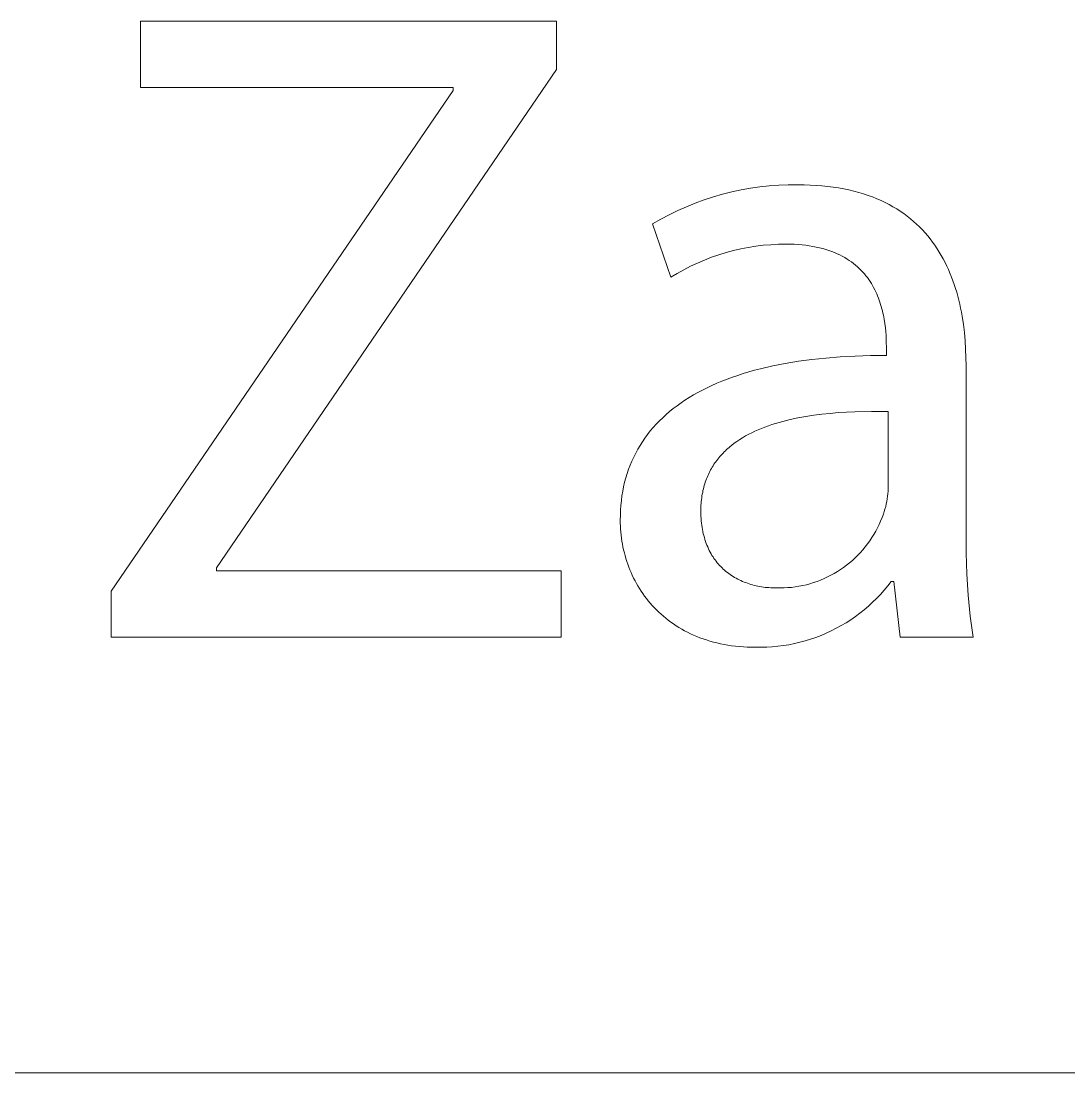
# Model space of a CAD drawing. Header units: millimetres. Extents: x -2542 to 6192, y -257 to 5845.
# Drawn here: x 4712.9 to 4813.2, y -256.6 to -156 of the extents above; entities that cross this region are included whole.
import ezdxf

# ---------------------------------------------------------------- set-up
doc = ezdxf.new("R2010")
doc.units = ezdxf.units.MM
doc.header["$MEASUREMENT"] = 0
doc.layers.add('Domyślny', color=7, linetype='Continuous', true_color=0x000000)

msp = doc.modelspace()

# ---------------------------------------------------------------- linework, layer by layer
at = {"layer": 'Domyślny', "color": 18, "lineweight": 15, "true_color": 0x000000}
for p, q in [((4724.36, -162.4), (4724.36, -156.03)), ((4724.36, -156.03), (4764.15, -156.03)), ((4764.15, -156.03), (4764.15, -160.66)), ((4764.15, -160.66), (4731.63, -208.3)), ((4721.57, -210.51), (4754.26, -162.66)), ((4754.26, -162.4), (4724.36, -162.4)), ((4754.26, -162.66), (4754.26, -162.4)), ((4782.69, -172.01), (4783.6, -171.89)), ((4783.6, -171.89), (4784.5, -171.79)), ((4784.5, -171.79), (4785.41, -171.72)), ((4785.41, -171.72), (4786.32, -171.69)), ((4786.32, -171.69), (4787.23, -171.68)), ((4787.23, -171.68), (4787.83, -171.69)), ((4787.83, -171.69), (4788.42, -171.71)), ((4788.42, -171.71), (4788.99, -171.74)), ((4788.99, -171.74), (4789.54, -171.78)), ((4789.54, -171.78), (4790.09, -171.84)), ((4790.09, -171.84), (4790.61, -171.91)), ((4790.61, -171.91), (4791.13, -171.99)), ((4778.28, -173.12), (4779.15, -172.84)), ((4779.15, -172.84), (4780.02, -172.59)), ((4780.02, -172.59), (4780.91, -172.37)), ((4780.91, -172.37), (4781.8, -172.18)), ((4781.8, -172.18), (4782.69, -172.01)), ((4791.13, -171.99), (4791.63, -172.08)), ((4791.63, -172.08), (4792.12, -172.18)), ((4792.12, -172.18), (4792.6, -172.29)), ((4792.6, -172.29), (4793.06, -172.42)), ((4793.06, -172.42), (4793.51, -172.55)), ((4793.51, -172.55), (4793.95, -172.7)), ((4793.95, -172.7), (4794.38, -172.85)), ((4794.38, -172.85), (4794.79, -173.02)), ((4775.75, -174.15), (4776.58, -173.78)), ((4776.58, -173.78), (4777.42, -173.44)), ((4777.42, -173.44), (4778.28, -173.12)), ((4794.79, -173.02), (4795.19, -173.2)), ((4795.19, -173.2), (4795.58, -173.38)), ((4795.58, -173.38), (4795.96, -173.58)), ((4795.96, -173.58), (4796.33, -173.78)), ((4796.33, -173.78), (4796.69, -173.99)), ((4774.12, -174.98), (4774.93, -174.55)), ((4774.93, -174.55), (4775.75, -174.15)), ((4796.69, -173.99), (4797.03, -174.21)), ((4797.03, -174.21), (4797.36, -174.44)), ((4797.36, -174.44), (4797.69, -174.68)), ((4797.69, -174.68), (4798, -174.93)), ((4798, -174.93), (4798.3, -175.18)), ((4773.33, -175.43), (4774.12, -174.98)), ((4775.08, -180.52), (4773.33, -175.43)), ((4798.3, -175.18), (4798.59, -175.44)), ((4798.59, -175.44), (4798.87, -175.71)), ((4798.87, -175.71), (4799.14, -175.99)), ((4799.14, -175.99), (4799.4, -176.27)), ((4799.4, -176.27), (4799.65, -176.56)), ((4799.65, -176.56), (4799.89, -176.86)), ((4799.89, -176.86), (4800.12, -177.16)), ((4781.77, -177.81), (4781.07, -177.98)), ((4782.49, -177.67), (4781.77, -177.81)), ((4783.2, -177.56), (4782.49, -177.67)), ((4783.92, -177.47), (4783.2, -177.56)), ((4784.65, -177.41), (4783.92, -177.47)), ((4785.37, -177.37), (4784.65, -177.41)), ((4786.1, -177.35), (4785.37, -177.37)), ((4786.5, -177.36), (4786.1, -177.35)), ((4786.89, -177.37), (4786.5, -177.36)), ((4787.26, -177.39), (4786.89, -177.37)), ((4787.63, -177.42), (4787.26, -177.39)), ((4787.99, -177.46), (4787.63, -177.42)), ((4788.33, -177.51), (4787.99, -177.46)), ((4788.67, -177.57), (4788.33, -177.51)), ((4788.99, -177.63), (4788.67, -177.57)), ((4789.31, -177.7), (4788.99, -177.63)), ((4789.61, -177.78), (4789.31, -177.7)), ((4789.91, -177.86), (4789.61, -177.78)), ((4790.19, -177.96), (4789.91, -177.86)), ((4790.47, -178.06), (4790.19, -177.96)), ((4800.12, -177.16), (4800.34, -177.47)), ((4800.34, -177.47), (4800.55, -177.79)), ((4800.55, -177.79), (4800.75, -178.11)), ((4778.31, -178.88), (4777.64, -179.16)), ((4778.98, -178.61), (4778.31, -178.88)), ((4779.67, -178.38), (4778.98, -178.61)), ((4780.37, -178.16), (4779.67, -178.38)), ((4781.07, -177.98), (4780.37, -178.16)), ((4790.74, -178.16), (4790.47, -178.06)), ((4790.99, -178.27), (4790.74, -178.16)), ((4791.24, -178.39), (4790.99, -178.27)), ((4791.48, -178.51), (4791.24, -178.39)), ((4791.72, -178.64), (4791.48, -178.51)), ((4791.94, -178.78), (4791.72, -178.64)), ((4792.15, -178.92), (4791.94, -178.78)), ((4792.36, -179.06), (4792.15, -178.92)), ((4800.75, -178.11), (4800.95, -178.43)), ((4800.95, -178.43), (4801.13, -178.77)), ((4801.13, -178.77), (4801.31, -179.1)), ((4776.33, -179.8), (4775.7, -180.15)), ((4776.98, -179.47), (4776.33, -179.8)), ((4777.64, -179.16), (4776.98, -179.47)), ((4792.56, -179.21), (4792.36, -179.06)), ((4792.75, -179.37), (4792.56, -179.21)), ((4792.93, -179.53), (4792.75, -179.37)), ((4793.11, -179.69), (4792.93, -179.53)), ((4793.28, -179.86), (4793.11, -179.69)), ((4793.44, -180.03), (4793.28, -179.86)), ((4801.31, -179.1), (4801.47, -179.45)), ((4801.47, -179.45), (4801.63, -179.79)), ((4801.63, -179.79), (4801.78, -180.14)), ((4775.7, -180.15), (4775.08, -180.52)), ((4793.59, -180.2), (4793.44, -180.03)), ((4793.74, -180.38), (4793.59, -180.2)), ((4793.88, -180.56), (4793.74, -180.38)), ((4794.01, -180.75), (4793.88, -180.56)), ((4794.14, -180.93), (4794.01, -180.75)), ((4794.26, -181.12), (4794.14, -180.93)), ((4801.78, -180.14), (4801.93, -180.5)), ((4801.93, -180.5), (4802.06, -180.86)), ((4802.06, -180.86), (4802.19, -181.22)), ((4794.37, -181.32), (4794.26, -181.12)), ((4794.48, -181.51), (4794.37, -181.32)), ((4794.58, -181.71), (4794.48, -181.51)), ((4794.68, -181.9), (4794.58, -181.71)), ((4794.77, -182.1), (4794.68, -181.9)), ((4802.19, -181.22), (4802.31, -181.59)), ((4802.31, -181.59), (4802.42, -181.96)), ((4802.42, -181.96), (4802.52, -182.34)), ((4794.86, -182.31), (4794.77, -182.1)), ((4794.94, -182.51), (4794.86, -182.31)), ((4795.01, -182.71), (4794.94, -182.51)), ((4795.08, -182.91), (4795.01, -182.71)), ((4795.15, -183.12), (4795.08, -182.91)), ((4802.52, -182.34), (4802.62, -182.71)), ((4802.62, -182.71), (4802.71, -183.09)), ((4795.21, -183.32), (4795.15, -183.12)), ((4795.27, -183.53), (4795.21, -183.32)), ((4795.32, -183.73), (4795.27, -183.53)), ((4795.37, -183.94), (4795.32, -183.73)), ((4795.41, -184.14), (4795.37, -183.94)), ((4802.71, -183.09), (4802.79, -183.48)), ((4802.79, -183.48), (4802.87, -183.86)), ((4802.87, -183.86), (4802.94, -184.25)), ((4795.49, -184.54), (4795.41, -184.14)), ((4795.55, -184.94), (4795.49, -184.54)), ((4795.6, -185.34), (4795.55, -184.94)), ((4802.94, -184.25), (4803.06, -185.03)), ((4795.64, -185.72), (4795.6, -185.34)), ((4795.67, -186.1), (4795.64, -185.72)), ((4803.06, -185.03), (4803.16, -185.81)), ((4803.16, -185.81), (4803.23, -186.6)), ((4795.68, -186.46), (4795.67, -186.1)), ((4795.69, -186.82), (4795.68, -186.46)), ((4795.7, -187.15), (4795.69, -186.82)), ((4803.23, -186.6), (4803.28, -187.4)), ((4792.72, -188.05), (4794.19, -188.01)), ((4794.19, -188.01), (4795.7, -188)), ((4795.7, -188), (4795.7, -187.15)), ((4803.28, -187.4), (4803.31, -188.19)), ((4783.67, -189.27), (4784.83, -189)), ((4784.83, -189), (4786.03, -188.76)), ((4786.03, -188.76), (4787.28, -188.55)), ((4787.28, -188.55), (4788.57, -188.38)), ((4788.57, -188.38), (4789.91, -188.24)), ((4789.91, -188.24), (4791.29, -188.13)), ((4791.29, -188.13), (4792.72, -188.05)), ((4803.31, -188.19), (4803.32, -188.99)), ((4803.32, -188.99), (4803.32, -204.84)), ((4780.97, -190.07), (4781.48, -189.9)), ((4781.48, -189.9), (4782.01, -189.73)), ((4782.01, -189.73), (4782.55, -189.57)), ((4782.55, -189.57), (4783.1, -189.41)), ((4783.1, -189.41), (4783.67, -189.27)), ((4778.56, -191.08), (4779.02, -190.86)), ((4779.02, -190.86), (4779.49, -190.65)), ((4779.49, -190.65), (4779.97, -190.45)), ((4779.97, -190.45), (4780.46, -190.26)), ((4780.46, -190.26), (4780.97, -190.07)), ((4776.44, -192.27), (4776.84, -192.02)), ((4776.84, -192.02), (4777.25, -191.77)), ((4777.25, -191.77), (4777.68, -191.53)), ((4777.68, -191.53), (4778.11, -191.3)), ((4778.11, -191.3), (4778.56, -191.08)), ((4775.32, -193.07), (4775.68, -192.8)), ((4775.68, -192.8), (4776.06, -192.53)), ((4776.06, -192.53), (4776.44, -192.27)), ((4773.99, -194.25), (4774.31, -193.95)), ((4774.31, -193.95), (4774.63, -193.65)), ((4774.63, -193.65), (4774.97, -193.36)), ((4774.97, -193.36), (4775.32, -193.07)), ((4787.24, -193.96), (4786.51, -194.12)), ((4787.99, -193.83), (4787.24, -193.96)), ((4788.75, -193.71), (4787.99, -193.83)), ((4789.53, -193.61), (4788.75, -193.71)), ((4790.31, -193.53), (4789.53, -193.61)), ((4791.1, -193.46), (4790.31, -193.53)), ((4791.89, -193.41), (4791.1, -193.46)), ((4792.69, -193.37), (4791.89, -193.41)), ((4794.29, -193.34), (4792.69, -193.37)), ((4795.87, -193.35), (4794.29, -193.34)), ((4795.87, -200.71), (4795.87, -193.35)), ((4773.12, -195.21), (4773.4, -194.89)), ((4773.4, -194.89), (4773.69, -194.57)), ((4773.69, -194.57), (4773.99, -194.25)), ((4783.76, -194.97), (4783.44, -195.1)), ((4784.09, -194.84), (4783.76, -194.97)), ((4784.42, -194.72), (4784.09, -194.84)), ((4784.75, -194.61), (4784.42, -194.72)), ((4785.09, -194.5), (4784.75, -194.61)), ((4785.44, -194.4), (4785.09, -194.5)), ((4785.79, -194.3), (4785.44, -194.4)), ((4786.51, -194.12), (4785.79, -194.3)), ((4772.37, -196.24), (4772.61, -195.89)), ((4772.61, -195.89), (4772.86, -195.55)), ((4772.86, -195.55), (4773.12, -195.21)), ((4781.68, -196.03), (4781.41, -196.21)), ((4781.95, -195.86), (4781.68, -196.03)), ((4782.24, -195.69), (4781.95, -195.86)), ((4782.53, -195.53), (4782.24, -195.69)), ((4782.83, -195.38), (4782.53, -195.53)), ((4783.13, -195.24), (4782.83, -195.38)), ((4783.44, -195.1), (4783.13, -195.24)), ((4771.73, -197.33), (4771.93, -196.96)), ((4771.93, -196.96), (4772.14, -196.6)), ((4772.14, -196.6), (4772.37, -196.24)), ((4780.42, -196.99), (4780.3, -197.1)), ((4780.53, -196.89), (4780.42, -196.99)), ((4780.65, -196.79), (4780.53, -196.89)), ((4780.77, -196.69), (4780.65, -196.79)), ((4780.9, -196.59), (4780.77, -196.69)), ((4781.15, -196.39), (4780.9, -196.59)), ((4781.41, -196.21), (4781.15, -196.39)), ((4771.36, -198.09), (4771.54, -197.71)), ((4771.54, -197.71), (4771.73, -197.33)), ((4779.48, -198.02), (4779.39, -198.15)), ((4779.57, -197.9), (4779.48, -198.02)), ((4779.67, -197.78), (4779.57, -197.9)), ((4779.77, -197.66), (4779.67, -197.78)), ((4779.87, -197.55), (4779.77, -197.66)), ((4779.98, -197.43), (4779.87, -197.55)), ((4780.08, -197.32), (4779.98, -197.43)), ((4780.19, -197.21), (4780.08, -197.32)), ((4780.3, -197.1), (4780.19, -197.21)), ((4770.91, -199.29), (4771.05, -198.88)), ((4771.05, -198.88), (4771.2, -198.48)), ((4771.2, -198.48), (4771.36, -198.09)), ((4778.89, -198.94), (4778.82, -199.08)), ((4778.97, -198.8), (4778.89, -198.94)), ((4779.04, -198.67), (4778.97, -198.8)), ((4779.13, -198.53), (4779.04, -198.67)), ((4779.21, -198.4), (4779.13, -198.53)), ((4779.3, -198.27), (4779.21, -198.4)), ((4779.39, -198.15), (4779.3, -198.27)), ((4770.67, -200.12), (4770.78, -199.7)), ((4770.78, -199.7), (4770.91, -199.29)), ((4778.43, -199.95), (4778.38, -200.11)), ((4778.49, -199.8), (4778.43, -199.95)), ((4778.55, -199.65), (4778.49, -199.8)), ((4778.61, -199.51), (4778.55, -199.65)), ((4778.68, -199.36), (4778.61, -199.51)), ((4778.75, -199.22), (4778.68, -199.36)), ((4778.82, -199.08), (4778.75, -199.22)), ((4770.41, -201.42), (4770.49, -200.98)), ((4770.49, -200.98), (4770.57, -200.55)), ((4770.57, -200.55), (4770.67, -200.12)), ((4778.13, -201.08), (4778.09, -201.25)), ((4778.16, -200.91), (4778.13, -201.08)), ((4778.2, -200.75), (4778.16, -200.91)), ((4778.24, -200.58), (4778.2, -200.75)), ((4778.28, -200.42), (4778.24, -200.58)), ((4778.33, -200.27), (4778.28, -200.42)), ((4778.38, -200.11), (4778.33, -200.27)), ((4795.85, -201.21), (4795.86, -200.96)), ((4795.86, -200.96), (4795.87, -200.71)), ((4770.31, -202.33), (4770.36, -201.87)), ((4770.36, -201.87), (4770.41, -201.42)), ((4778, -201.95), (4777.98, -202.14)), ((4778.02, -201.78), (4778, -201.95)), ((4778.04, -201.6), (4778.02, -201.78)), ((4778.06, -201.42), (4778.04, -201.6)), ((4778.09, -201.25), (4778.06, -201.42)), ((4795.69, -202.19), (4795.74, -201.95)), ((4795.74, -201.95), (4795.78, -201.7)), ((4795.78, -201.7), (4795.82, -201.46)), ((4795.82, -201.46), (4795.85, -201.21)), ((4770.26, -203.26), (4770.28, -202.79)), ((4770.28, -202.79), (4770.31, -202.33)), ((4777.97, -202.32), (4777.96, -202.51)), ((4777.96, -202.51), (4777.96, -202.7)), ((4777.96, -202.7), (4777.96, -202.89)), ((4777.96, -202.89), (4777.96, -203.12)), ((4777.98, -202.14), (4777.97, -202.32)), ((4795.41, -203.15), (4795.49, -202.92)), ((4795.49, -202.92), (4795.56, -202.68)), ((4795.56, -202.68), (4795.63, -202.44)), ((4795.63, -202.44), (4795.69, -202.19)), ((4770.25, -203.73), (4770.26, -203.26)), ((4770.25, -204.02), (4770.25, -203.73)), ((4770.26, -204.31), (4770.25, -204.02)), ((4777.96, -203.12), (4777.97, -203.35)), ((4777.97, -203.35), (4777.98, -203.57)), ((4777.98, -203.57), (4777.99, -203.79)), ((4777.99, -203.79), (4778.02, -204.01)), ((4778.02, -204.01), (4778.04, -204.22)), ((4795, -204.15), (4795.15, -203.82)), ((4795.15, -203.82), (4795.28, -203.49)), ((4795.28, -203.49), (4795.41, -203.15)), ((4770.28, -204.59), (4770.26, -204.31)), ((4770.3, -204.88), (4770.28, -204.59)), ((4770.33, -205.17), (4770.3, -204.88)), ((4778.04, -204.22), (4778.07, -204.43)), ((4778.07, -204.43), (4778.11, -204.63)), ((4778.11, -204.63), (4778.15, -204.83)), ((4778.15, -204.83), (4778.19, -205.03)), ((4778.19, -205.03), (4778.24, -205.22)), ((4794.31, -205.41), (4794.5, -205.1)), ((4794.5, -205.1), (4794.68, -204.79)), ((4794.68, -204.79), (4794.85, -204.47)), ((4794.85, -204.47), (4795, -204.15)), ((4803.32, -204.84), (4803.32, -206.86)), ((4770.36, -205.45), (4770.33, -205.17)), ((4770.41, -205.73), (4770.36, -205.45)), ((4770.45, -206.02), (4770.41, -205.73)), ((4770.51, -206.3), (4770.45, -206.02)), ((4778.24, -205.22), (4778.29, -205.41)), ((4778.29, -205.41), (4778.34, -205.6)), ((4778.34, -205.6), (4778.4, -205.78)), ((4778.4, -205.78), (4778.47, -205.96)), ((4778.47, -205.96), (4778.54, -206.13)), ((4793.68, -206.28), (4793.9, -206)), ((4793.9, -206), (4794.11, -205.71)), ((4794.11, -205.71), (4794.31, -205.41)), ((4770.57, -206.58), (4770.51, -206.3)), ((4770.64, -206.86), (4770.57, -206.58)), ((4770.71, -207.13), (4770.64, -206.86)), ((4778.54, -206.13), (4778.61, -206.3)), ((4778.61, -206.3), (4778.68, -206.47)), ((4778.68, -206.47), (4778.76, -206.63)), ((4778.76, -206.63), (4778.84, -206.79)), ((4778.84, -206.79), (4778.93, -206.95)), ((4778.93, -206.95), (4779.02, -207.1)), ((4779.02, -207.1), (4779.12, -207.25)), ((4792.71, -207.34), (4792.97, -207.09)), ((4792.97, -207.09), (4793.22, -206.83)), ((4793.22, -206.83), (4793.46, -206.56)), ((4793.46, -206.56), (4793.68, -206.28)), ((4803.32, -206.86), (4803.39, -208.89)), ((4770.79, -207.41), (4770.71, -207.13)), ((4770.88, -207.68), (4770.79, -207.41)), ((4770.97, -207.95), (4770.88, -207.68)), ((4771.07, -208.22), (4770.97, -207.95)), ((4779.12, -207.25), (4779.21, -207.39)), ((4779.21, -207.39), (4779.31, -207.53)), ((4779.31, -207.53), (4779.42, -207.67)), ((4779.42, -207.67), (4779.52, -207.81)), ((4779.52, -207.81), (4779.63, -207.94)), ((4779.63, -207.94), (4779.75, -208.06)), ((4779.75, -208.06), (4779.86, -208.18)), ((4791.61, -208.26), (4791.9, -208.04)), ((4791.9, -208.04), (4792.18, -207.82)), ((4792.18, -207.82), (4792.45, -207.58)), ((4792.45, -207.58), (4792.71, -207.34)), ((4731.63, -208.3), (4731.63, -208.59)), ((4731.63, -208.59), (4764.59, -208.59)), ((4764.59, -208.59), (4764.59, -214.93)), ((4771.17, -208.49), (4771.07, -208.22)), ((4771.29, -208.75), (4771.17, -208.49)), ((4771.4, -209.01), (4771.29, -208.75)), ((4771.53, -209.27), (4771.4, -209.01)), ((4779.86, -208.18), (4779.98, -208.3)), ((4779.98, -208.3), (4780.1, -208.42)), ((4780.1, -208.42), (4780.23, -208.53)), ((4780.23, -208.53), (4780.36, -208.64)), ((4780.36, -208.64), (4780.49, -208.74)), ((4780.49, -208.74), (4780.62, -208.84)), ((4780.62, -208.84), (4780.76, -208.94)), ((4780.76, -208.94), (4780.9, -209.03)), ((4780.9, -209.03), (4781.04, -209.12)), ((4781.04, -209.12), (4781.18, -209.21)), ((4790.07, -209.17), (4790.39, -209.01)), ((4790.39, -209.01), (4790.7, -208.84)), ((4790.7, -208.84), (4791.01, -208.65)), ((4791.01, -208.65), (4791.31, -208.46)), ((4791.31, -208.46), (4791.61, -208.26)), ((4803.39, -208.89), (4803.52, -210.91)), ((4771.66, -209.53), (4771.53, -209.27)), ((4771.8, -209.78), (4771.66, -209.53)), ((4771.94, -210.03), (4771.8, -209.78)), ((4772.09, -210.28), (4771.94, -210.03)), ((4781.18, -209.21), (4781.33, -209.29)), ((4781.33, -209.29), (4781.48, -209.37)), ((4781.48, -209.37), (4781.63, -209.45)), ((4781.63, -209.45), (4781.78, -209.52)), ((4781.78, -209.52), (4781.93, -209.59)), ((4781.93, -209.59), (4782.09, -209.65)), ((4782.09, -209.65), (4782.25, -209.71)), ((4782.25, -209.71), (4782.41, -209.77)), ((4782.41, -209.77), (4782.57, -209.83)), ((4782.57, -209.83), (4782.74, -209.88)), ((4782.74, -209.88), (4782.9, -209.92)), ((4782.9, -209.92), (4783.07, -209.97)), ((4783.07, -209.97), (4783.24, -210.01)), ((4783.24, -210.01), (4783.41, -210.04)), ((4783.41, -210.04), (4783.59, -210.08)), ((4783.59, -210.08), (4783.76, -210.11)), ((4783.76, -210.11), (4783.94, -210.13)), ((4786.63, -210.16), (4786.99, -210.12)), ((4786.99, -210.12), (4787.34, -210.06)), ((4787.34, -210.06), (4787.7, -209.99)), ((4787.7, -209.99), (4788.05, -209.91)), ((4788.05, -209.91), (4788.39, -209.81)), ((4788.39, -209.81), (4788.74, -209.71)), ((4788.74, -209.71), (4789.08, -209.59)), ((4789.08, -209.59), (4789.41, -209.46)), ((4789.41, -209.46), (4789.74, -209.32)), ((4789.74, -209.32), (4790.07, -209.17)), ((4795.83, -210.03), (4795.49, -210.44)), ((4796.16, -209.61), (4795.83, -210.03)), ((4796.4, -209.61), (4796.16, -209.61)), ((4797.01, -214.93), (4796.4, -209.61)), ((4721.57, -214.93), (4721.57, -210.51)), ((4772.25, -210.52), (4772.09, -210.28)), ((4772.41, -210.76), (4772.25, -210.52)), ((4772.58, -210.99), (4772.41, -210.76)), ((4772.75, -211.23), (4772.58, -210.99)), ((4783.94, -210.13), (4784.11, -210.16)), ((4784.11, -210.16), (4784.29, -210.17)), ((4784.29, -210.17), (4784.47, -210.19)), ((4784.47, -210.19), (4784.65, -210.2)), ((4784.65, -210.2), (4784.83, -210.21)), ((4784.83, -210.21), (4785.01, -210.22)), ((4785.01, -210.22), (4785.2, -210.22)), ((4785.2, -210.22), (4785.56, -210.22)), ((4785.56, -210.22), (4785.92, -210.21)), ((4785.92, -210.21), (4786.27, -210.19)), ((4786.27, -210.19), (4786.63, -210.16)), ((4795.13, -210.84), (4794.76, -211.22)), ((4795.49, -210.44), (4795.13, -210.84)), ((4803.52, -210.91), (4803.72, -212.92)), ((4772.93, -211.45), (4772.75, -211.23)), ((4773.12, -211.68), (4772.93, -211.45)), ((4773.31, -211.9), (4773.12, -211.68)), ((4773.51, -212.11), (4773.31, -211.9)), ((4773.72, -212.32), (4773.51, -212.11)), ((4793.99, -211.95), (4793.58, -212.3)), ((4794.38, -211.59), (4793.99, -211.95)), ((4794.76, -211.22), (4794.38, -211.59)), ((4773.93, -212.53), (4773.72, -212.32)), ((4774.15, -212.73), (4773.93, -212.53)), ((4774.38, -212.93), (4774.15, -212.73)), ((4774.61, -213.12), (4774.38, -212.93)), ((4774.84, -213.3), (4774.61, -213.12)), ((4792.73, -212.95), (4792.29, -213.25)), ((4793.16, -212.63), (4792.73, -212.95)), ((4793.58, -212.3), (4793.16, -212.63)), ((4803.72, -212.92), (4803.99, -214.93)), ((4775.09, -213.49), (4774.84, -213.3)), ((4775.34, -213.66), (4775.09, -213.49)), ((4775.59, -213.83), (4775.34, -213.66)), ((4775.86, -213.99), (4775.59, -213.83)), ((4776.13, -214.15), (4775.86, -213.99)), ((4776.4, -214.31), (4776.13, -214.15)), ((4790.91, -214.07), (4790.43, -214.31)), ((4791.38, -213.81), (4790.91, -214.07)), ((4791.84, -213.54), (4791.38, -213.81)), ((4792.29, -213.25), (4791.84, -213.54)), ((4764.59, -214.93), (4721.57, -214.93)), ((4776.68, -214.45), (4776.4, -214.31)), ((4776.97, -214.59), (4776.68, -214.45)), ((4777.26, -214.73), (4776.97, -214.59)), ((4777.56, -214.85), (4777.26, -214.73)), ((4777.87, -214.97), (4777.56, -214.85)), ((4778.18, -215.09), (4777.87, -214.97)), ((4778.5, -215.19), (4778.18, -215.09)), ((4788.45, -215.11), (4787.94, -215.27)), ((4788.96, -214.94), (4788.45, -215.11)), ((4789.46, -214.75), (4788.96, -214.94)), ((4789.95, -214.54), (4789.46, -214.75)), ((4790.43, -214.31), (4789.95, -214.54)), ((4803.99, -214.93), (4797.01, -214.93)), ((4778.82, -215.29), (4778.5, -215.19)), ((4779.15, -215.39), (4778.82, -215.29)), ((4779.49, -215.47), (4779.15, -215.39)), ((4779.83, -215.55), (4779.49, -215.47)), ((4780.18, -215.62), (4779.83, -215.55)), ((4780.54, -215.68), (4780.18, -215.62)), ((4780.9, -215.74), (4780.54, -215.68)), ((4781.26, -215.78), (4780.9, -215.74)), ((4781.64, -215.82), (4781.26, -215.78)), ((4782.02, -215.85), (4781.64, -215.82)), ((4782.4, -215.87), (4782.02, -215.85)), ((4782.79, -215.88), (4782.4, -215.87)), ((4783.19, -215.89), (4782.79, -215.88)), ((4783.73, -215.89), (4783.19, -215.89)), ((4784.26, -215.88), (4783.73, -215.89)), ((4784.79, -215.84), (4784.26, -215.88)), ((4785.33, -215.79), (4784.79, -215.84)), ((4785.86, -215.72), (4785.33, -215.79)), ((4786.38, -215.64), (4785.86, -215.72)), ((4786.91, -215.53), (4786.38, -215.64)), ((4787.43, -215.41), (4786.91, -215.53)), ((4787.94, -215.27), (4787.43, -215.41)), ((6183.9, -256.57), (-2541.7, -256.57)), ((6183.9, -256.57), (2891.58, -256.57))]:
    msp.add_line(p, q, dxfattribs=at)

doc.saveas('drawing.dxf')
